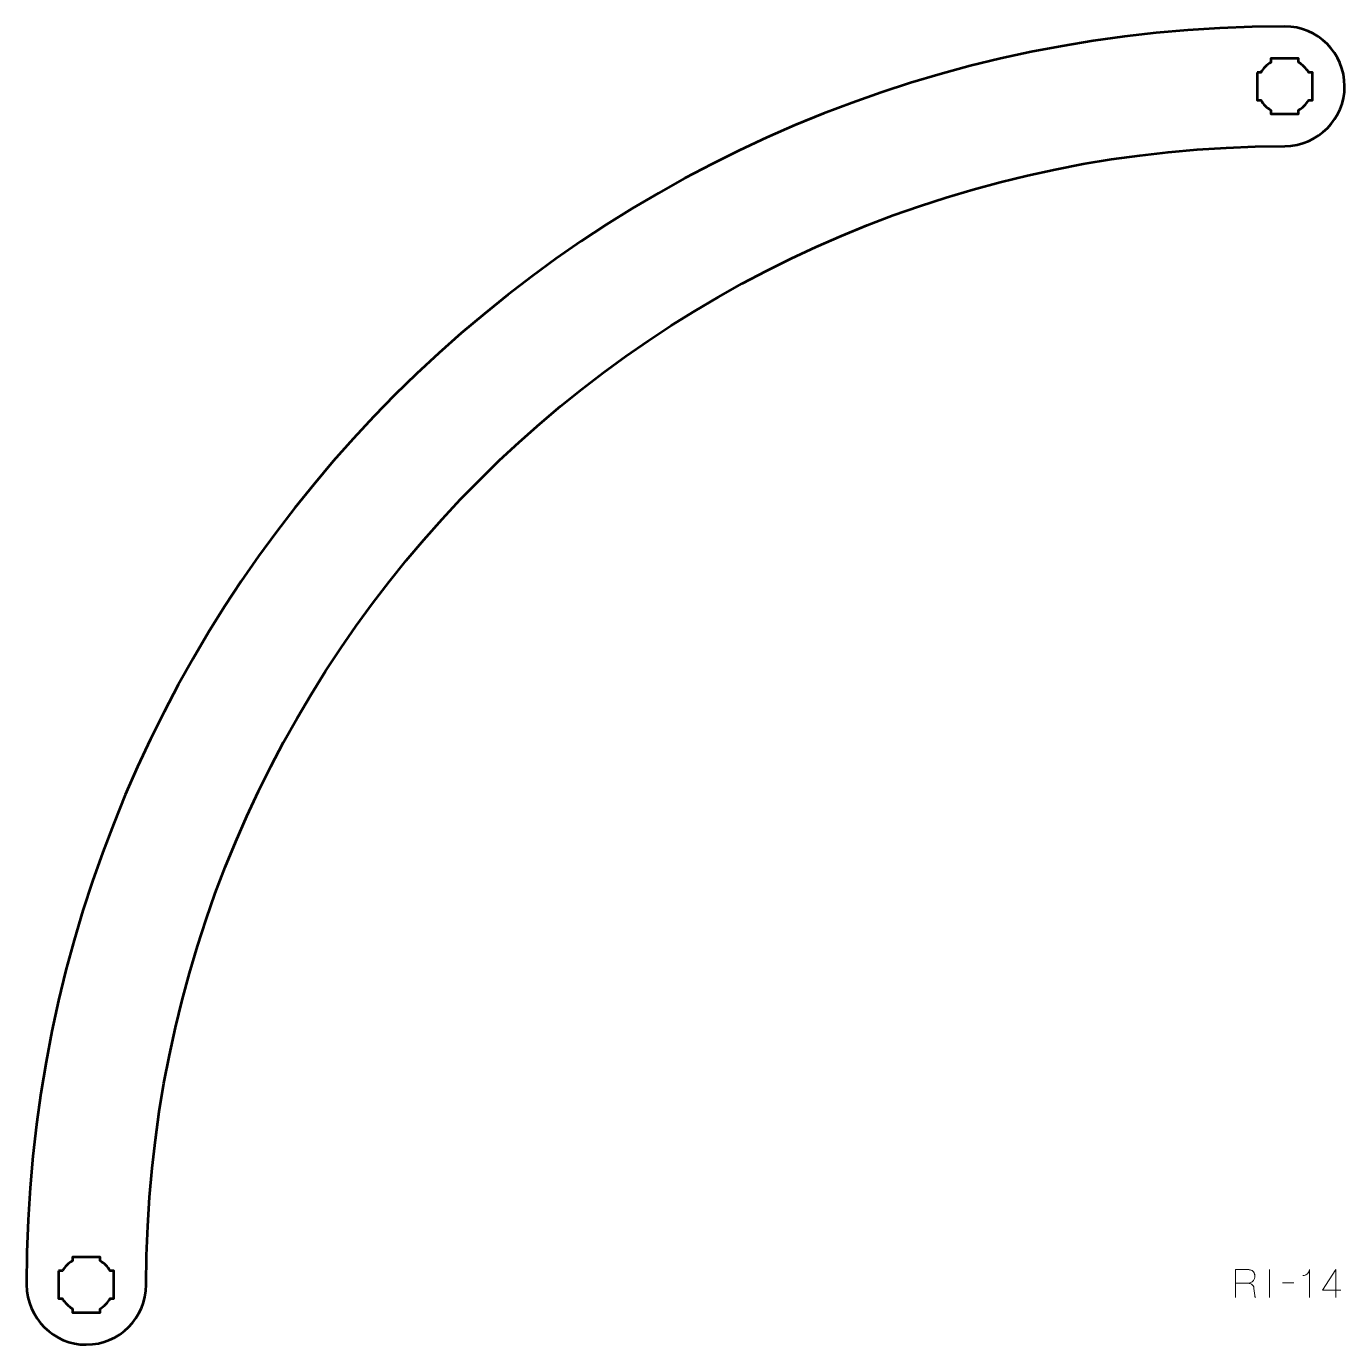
# Model space of a CAD drawing. Header units: centimetres. Extents: x -24.1 to -9.9, y -15.5 to -1.2.
import ezdxf

# ---------------------------------------------------------------- set-up
doc = ezdxf.new("R2010")
doc.units = ezdxf.units.CM
doc.header["$MEASUREMENT"] = 0
doc.layers.add('Layer 1', color=7, linetype='Continuous')

msp = doc.modelspace()

# ---------------------------------------------------------------- linework, layer by layer
at = {"layer": 'Layer 1', "color": 250, "lineweight": 53}
for points, knots in [([(-22.84999, -14.85), (-22.85, -15.20883), (-23.14108, -15.49991), (-23.5, -15.49991), (-23.5, -15.49991), (-23.85318, -15.49991), (-24.14067, -15.21806), (-24.14988, -14.84991), (-24.14988, -14.84991), (-24.15, -7.3126), (-18.0374, -1.2), (-10.5, -1.20001), (-10.5, -1.20001), (-10.14117, -1.20002), (-9.85009, -1.4911), (-9.85009, -1.85002), (-9.85009, -1.85002), (-9.85009, -2.2032), (-10.13194, -2.49069), (-10.5001, -2.4999), (-10.5001, -2.4999), (-17.31955, -2.5), (-22.85, -8.03045), (-22.84999, -14.85)], [0, 0, 0, 0, 0.16666667, 0.16666667, 0.16666667, 0.16666667, 0.33333333, 0.33333333, 0.33333333, 0.33333333, 0.5, 0.5, 0.5, 0.5, 0.66666667, 0.66666667, 0.66666667, 0.66666667, 0.83333333, 0.83333333, 0.83333333, 0.83333333, 1, 1, 1, 1]), ([(-10.80003, -1.69996), (-10.80003, -1.69996), (-10.75983, -1.69996), (-10.75983, -1.69996), (-10.75983, -1.69996), (-10.7335, -1.65444), (-10.69554, -1.61651), (-10.65003, -1.59018), (-10.65003, -1.59018), (-10.65003, -1.59018), (-10.65003, -1.54996), (-10.65003, -1.54996), (-10.65003, -1.54996), (-10.65003, -1.54996), (-10.35003, -1.54996), (-10.35003, -1.54996), (-10.35003, -1.54996), (-10.35003, -1.54996), (-10.35003, -1.59015), (-10.35003, -1.59015), (-10.35003, -1.59015), (-10.3045, -1.61648), (-10.26651, -1.65443), (-10.24015, -1.69996), (-10.24015, -1.69996), (-10.24015, -1.69996), (-10.20003, -1.69996), (-10.20003, -1.69996), (-10.20003, -1.69996), (-10.20003, -1.69996), (-10.20003, -1.84538), (-10.20003, -1.84538), (-10.20003, -1.84538), (-10.20003, -1.84538), (-10.19997, -1.85003), (-10.19997, -1.85003), (-10.19997, -1.85003), (-10.19997, -1.85003), (-10.20003, -1.85467), (-10.20003, -1.85467), (-10.20003, -1.85467), (-10.20003, -1.85467), (-10.20003, -1.99996), (-10.20003, -1.99996), (-10.20003, -1.99996), (-10.20003, -1.99996), (-10.2401, -1.99996), (-10.2401, -1.99996), (-10.2401, -1.99996), (-10.26645, -2.04553), (-10.30445, -2.08354), (-10.35003, -2.1099), (-10.35003, -2.1099), (-10.35003, -2.1099), (-10.35003, -2.14996), (-10.35003, -2.14996), (-10.35003, -2.14996), (-10.35003, -2.14996), (-10.49331, -2.14996), (-10.49331, -2.14996), (-10.49331, -2.14996), (-10.49331, -2.14996), (-10.49998, -2.15004), (-10.49998, -2.15004), (-10.49998, -2.15004), (-10.49998, -2.15004), (-10.50666, -2.14996), (-10.50666, -2.14996), (-10.50666, -2.14996), (-10.50666, -2.14996), (-10.65003, -2.14996), (-10.65003, -2.14996), (-10.65003, -2.14996), (-10.65003, -2.14996), (-10.65003, -2.10986), (-10.65003, -2.10986), (-10.65003, -2.10986), (-10.69557, -2.0835), (-10.73355, -2.04551), (-10.75988, -1.99996), (-10.75988, -1.99996), (-10.75988, -1.99996), (-10.80003, -1.99996), (-10.80003, -1.99996), (-10.80003, -1.99996), (-10.80003, -1.99996), (-10.80003, -1.69996), (-10.80003, -1.69996)], [0, 0, 0, 0, 0.04545455, 0.04545455, 0.04545455, 0.04545455, 0.09090909, 0.09090909, 0.09090909, 0.09090909, 0.13636364, 0.13636364, 0.13636364, 0.13636364, 0.18181818, 0.18181818, 0.18181818, 0.18181818, 0.22727273, 0.22727273, 0.22727273, 0.22727273, 0.27272727, 0.27272727, 0.27272727, 0.27272727, 0.31818182, 0.31818182, 0.31818182, 0.31818182, 0.36363636, 0.36363636, 0.36363636, 0.36363636, 0.40909091, 0.40909091, 0.40909091, 0.40909091, 0.45454545, 0.45454545, 0.45454545, 0.45454545, 0.5, 0.5, 0.5, 0.5, 0.54545455, 0.54545455, 0.54545455, 0.54545455, 0.59090909, 0.59090909, 0.59090909, 0.59090909, 0.63636364, 0.63636364, 0.63636364, 0.63636364, 0.68181818, 0.68181818, 0.68181818, 0.68181818, 0.72727273, 0.72727273, 0.72727273, 0.72727273, 0.77272727, 0.77272727, 0.77272727, 0.77272727, 0.81818182, 0.81818182, 0.81818182, 0.81818182, 0.86363636, 0.86363636, 0.86363636, 0.86363636, 0.90909091, 0.90909091, 0.90909091, 0.90909091, 0.95454545, 0.95454545, 0.95454545, 0.95454545, 1, 1, 1, 1]), ([(-23.80003, -14.69996), (-23.80003, -14.69996), (-23.75983, -14.69996), (-23.75983, -14.69996), (-23.75983, -14.69996), (-23.7335, -14.65444), (-23.69554, -14.61651), (-23.65003, -14.59018), (-23.65003, -14.59018), (-23.65003, -14.59018), (-23.65003, -14.54996), (-23.65003, -14.54996), (-23.65003, -14.54996), (-23.65003, -14.54996), (-23.35003, -14.54996), (-23.35003, -14.54996), (-23.35003, -14.54996), (-23.35003, -14.54996), (-23.35003, -14.59015), (-23.35003, -14.59015), (-23.35003, -14.59015), (-23.3045, -14.61648), (-23.26651, -14.65443), (-23.24015, -14.69996), (-23.24015, -14.69996), (-23.24015, -14.69996), (-23.20003, -14.69996), (-23.20003, -14.69996), (-23.20003, -14.69996), (-23.20003, -14.69996), (-23.20003, -14.84538), (-23.20003, -14.84538), (-23.20003, -14.84538), (-23.20003, -14.84538), (-23.19997, -14.85003), (-23.19997, -14.85003), (-23.19997, -14.85003), (-23.19997, -14.85003), (-23.20003, -14.85467), (-23.20003, -14.85467), (-23.20003, -14.85467), (-23.20003, -14.85467), (-23.20003, -14.99996), (-23.20003, -14.99996), (-23.20003, -14.99996), (-23.20003, -14.99996), (-23.2401, -14.99996), (-23.2401, -14.99996), (-23.2401, -14.99996), (-23.26645, -15.04553), (-23.30445, -15.08354), (-23.35003, -15.1099), (-23.35003, -15.1099), (-23.35003, -15.1099), (-23.35003, -15.14996), (-23.35003, -15.14996), (-23.35003, -15.14996), (-23.35003, -15.14996), (-23.49331, -15.14996), (-23.49331, -15.14996), (-23.49331, -15.14996), (-23.49331, -15.14996), (-23.49998, -15.15004), (-23.49998, -15.15004), (-23.49998, -15.15004), (-23.49998, -15.15004), (-23.50666, -15.14996), (-23.50666, -15.14996), (-23.50666, -15.14996), (-23.50666, -15.14996), (-23.65003, -15.14996), (-23.65003, -15.14996), (-23.65003, -15.14996), (-23.65003, -15.14996), (-23.65003, -15.10986), (-23.65003, -15.10986), (-23.65003, -15.10986), (-23.69557, -15.0835), (-23.73355, -15.04551), (-23.75988, -14.99996), (-23.75988, -14.99996), (-23.75988, -14.99996), (-23.80003, -14.99996), (-23.80003, -14.99996), (-23.80003, -14.99996), (-23.80003, -14.99996), (-23.80003, -14.69996), (-23.80003, -14.69996)], [0, 0, 0, 0, 0.04545455, 0.04545455, 0.04545455, 0.04545455, 0.09090909, 0.09090909, 0.09090909, 0.09090909, 0.13636364, 0.13636364, 0.13636364, 0.13636364, 0.18181818, 0.18181818, 0.18181818, 0.18181818, 0.22727273, 0.22727273, 0.22727273, 0.22727273, 0.27272727, 0.27272727, 0.27272727, 0.27272727, 0.31818182, 0.31818182, 0.31818182, 0.31818182, 0.36363636, 0.36363636, 0.36363636, 0.36363636, 0.40909091, 0.40909091, 0.40909091, 0.40909091, 0.45454545, 0.45454545, 0.45454545, 0.45454545, 0.5, 0.5, 0.5, 0.5, 0.54545455, 0.54545455, 0.54545455, 0.54545455, 0.59090909, 0.59090909, 0.59090909, 0.59090909, 0.63636364, 0.63636364, 0.63636364, 0.63636364, 0.68181818, 0.68181818, 0.68181818, 0.68181818, 0.72727273, 0.72727273, 0.72727273, 0.72727273, 0.77272727, 0.77272727, 0.77272727, 0.77272727, 0.81818182, 0.81818182, 0.81818182, 0.81818182, 0.86363636, 0.86363636, 0.86363636, 0.86363636, 0.90909091, 0.90909091, 0.90909091, 0.90909091, 0.95454545, 0.95454545, 0.95454545, 0.95454545, 1, 1, 1, 1])]:
    msp.add_open_spline(points, degree=3, knots=knots, dxfattribs=at)
at = {"layer": 'Layer 1', "color": 30, "lineweight": 9}
for points, knots in [([(-11.03253, -14.99015), (-11.03253, -14.99015), (-11.03253, -14.68493), (-11.03253, -14.68493), (-11.03253, -14.68493), (-11.03253, -14.68493), (-10.92119, -14.68493), (-10.92119, -14.68493), (-10.92119, -14.68493), (-10.90567, -14.68493), (-10.89241, -14.68599), (-10.88147, -14.68803), (-10.88147, -14.68803), (-10.87047, -14.69008), (-10.86136, -14.69304), (-10.85417, -14.69692), (-10.85417, -14.69692), (-10.84697, -14.7008), (-10.84133, -14.70553), (-10.83716, -14.7111), (-10.83716, -14.7111), (-10.83293, -14.71661), (-10.82997, -14.72289), (-10.82806, -14.72987), (-10.82806, -14.72987), (-10.82616, -14.73686), (-10.82503, -14.74441), (-10.82468, -14.75266), (-10.82468, -14.75266), (-10.82418, -14.76303), (-10.82531, -14.77305), (-10.82799, -14.78272), (-10.82799, -14.78272), (-10.83074, -14.79245), (-10.83547, -14.80113), (-10.84217, -14.80889), (-10.84217, -14.80889), (-10.84895, -14.81666), (-10.85805, -14.82279), (-10.86962, -14.82738), (-10.86962, -14.82738), (-10.88119, -14.8319), (-10.89551, -14.83429), (-10.91273, -14.83436), (-10.91273, -14.83436), (-10.91273, -14.83436), (-11.03253, -14.83436), (-11.03253, -14.83436), (-11.03253, -14.83436), (-11.03253, -14.83436), (-10.91273, -14.83436), (-10.91273, -14.83436), (-10.91273, -14.83436), (-10.89587, -14.83429), (-10.88168, -14.8319), (-10.87018, -14.82738), (-10.87018, -14.82738), (-10.85868, -14.82279), (-10.84951, -14.81666), (-10.84267, -14.80889), (-10.84267, -14.80889), (-10.83582, -14.80113), (-10.83103, -14.79245), (-10.8282, -14.78272), (-10.8282, -14.78272), (-10.82538, -14.77305), (-10.82418, -14.76303), (-10.82468, -14.75266), (-10.82468, -14.75266), (-10.8251, -14.74236), (-10.82686, -14.73305), (-10.82997, -14.72472), (-10.82997, -14.72472), (-10.833, -14.71647), (-10.83808, -14.70934), (-10.84514, -14.70341), (-10.84514, -14.70341), (-10.85219, -14.69749), (-10.86193, -14.6929), (-10.87428, -14.68973), (-10.87428, -14.68973), (-10.88662, -14.68655), (-10.90229, -14.68493), (-10.92119, -14.68493), (-10.92119, -14.68493), (-10.92119, -14.68493), (-11.03253, -14.68493), (-11.03253, -14.68493), (-11.03253, -14.68493), (-11.03253, -14.68493), (-11.03253, -14.99015), (-11.03253, -14.99015)], [0, 0, 0, 0, 0.04347826, 0.04347826, 0.04347826, 0.04347826, 0.08695652, 0.08695652, 0.08695652, 0.08695652, 0.13043478, 0.13043478, 0.13043478, 0.13043478, 0.17391304, 0.17391304, 0.17391304, 0.17391304, 0.2173913, 0.2173913, 0.2173913, 0.2173913, 0.26086957, 0.26086957, 0.26086957, 0.26086957, 0.30434783, 0.30434783, 0.30434783, 0.30434783, 0.34782609, 0.34782609, 0.34782609, 0.34782609, 0.39130435, 0.39130435, 0.39130435, 0.39130435, 0.43478261, 0.43478261, 0.43478261, 0.43478261, 0.47826087, 0.47826087, 0.47826087, 0.47826087, 0.52173913, 0.52173913, 0.52173913, 0.52173913, 0.56521739, 0.56521739, 0.56521739, 0.56521739, 0.60869565, 0.60869565, 0.60869565, 0.60869565, 0.65217391, 0.65217391, 0.65217391, 0.65217391, 0.69565217, 0.69565217, 0.69565217, 0.69565217, 0.73913043, 0.73913043, 0.73913043, 0.73913043, 0.7826087, 0.7826087, 0.7826087, 0.7826087, 0.82608696, 0.82608696, 0.82608696, 0.82608696, 0.86956522, 0.86956522, 0.86956522, 0.86956522, 0.91304348, 0.91304348, 0.91304348, 0.91304348, 0.95652174, 0.95652174, 0.95652174, 0.95652174, 1, 1, 1, 1]), ([(-10.6655, -14.99015), (-10.6655, -14.99015), (-10.6655, -14.68493), (-10.6655, -14.68493), (-10.6655, -14.68493), (-10.6655, -14.68493), (-10.6655, -14.99015), (-10.6655, -14.99015)], [0, 0, 0, 0, 0.5, 0.5, 0.5, 0.5, 1, 1, 1, 1]), ([(-10.23243, -14.99015), (-10.23243, -14.99015), (-10.23243, -14.68493), (-10.23243, -14.68493), (-10.23243, -14.68493), (-10.2325, -14.6953), (-10.23434, -14.70419), (-10.23787, -14.7116), (-10.23787, -14.7116), (-10.24132, -14.71908), (-10.24591, -14.72522), (-10.25155, -14.73015), (-10.25155, -14.73015), (-10.2572, -14.73509), (-10.26327, -14.73904), (-10.26976, -14.74201), (-10.26976, -14.74201), (-10.27625, -14.7449), (-10.28253, -14.74709), (-10.2886, -14.74843), (-10.2886, -14.74843), (-10.29473, -14.74984), (-10.29996, -14.75069), (-10.3044, -14.75097), (-10.3044, -14.75097), (-10.29996, -14.75069), (-10.29473, -14.74984), (-10.2886, -14.74843), (-10.2886, -14.74843), (-10.28253, -14.74709), (-10.27625, -14.7449), (-10.26976, -14.74201), (-10.26976, -14.74201), (-10.26327, -14.73904), (-10.2572, -14.73509), (-10.25155, -14.73015), (-10.25155, -14.73015), (-10.24591, -14.72522), (-10.24132, -14.71908), (-10.23787, -14.7116), (-10.23787, -14.7116), (-10.23434, -14.70419), (-10.2325, -14.6953), (-10.23243, -14.68493), (-10.23243, -14.68493), (-10.23243, -14.68493), (-10.23243, -14.99015), (-10.23243, -14.99015)], [0, 0, 0, 0, 0.08333333, 0.08333333, 0.08333333, 0.08333333, 0.16666667, 0.16666667, 0.16666667, 0.16666667, 0.25, 0.25, 0.25, 0.25, 0.33333333, 0.33333333, 0.33333333, 0.33333333, 0.41666667, 0.41666667, 0.41666667, 0.41666667, 0.5, 0.5, 0.5, 0.5, 0.58333333, 0.58333333, 0.58333333, 0.58333333, 0.66666667, 0.66666667, 0.66666667, 0.66666667, 0.75, 0.75, 0.75, 0.75, 0.83333333, 0.83333333, 0.83333333, 0.83333333, 0.91666667, 0.91666667, 0.91666667, 0.91666667, 1, 1, 1, 1]), ([(-9.94627, -14.99015), (-9.94627, -14.99015), (-9.94627, -14.68493), (-9.94627, -14.68493), (-9.94627, -14.68493), (-9.94627, -14.68493), (-10.0902, -14.90887), (-10.0902, -14.90887), (-10.0902, -14.90887), (-10.0902, -14.90887), (-9.89208, -14.90887), (-9.89208, -14.90887), (-9.89208, -14.90887), (-9.89208, -14.90887), (-10.0902, -14.90887), (-10.0902, -14.90887), (-10.0902, -14.90887), (-10.0902, -14.90887), (-9.94627, -14.68493), (-9.94627, -14.68493), (-9.94627, -14.68493), (-9.94627, -14.68493), (-9.94627, -14.99015), (-9.94627, -14.99015)], [0, 0, 0, 0, 0.16666667, 0.16666667, 0.16666667, 0.16666667, 0.33333333, 0.33333333, 0.33333333, 0.33333333, 0.5, 0.5, 0.5, 0.5, 0.66666667, 0.66666667, 0.66666667, 0.66666667, 0.83333333, 0.83333333, 0.83333333, 0.83333333, 1, 1, 1, 1]), ([(-10.81536, -14.99015), (-10.81818, -14.9881), (-10.8203, -14.98563), (-10.82185, -14.98274), (-10.82185, -14.98274), (-10.82341, -14.97985), (-10.82446, -14.97696), (-10.8251, -14.97413), (-10.8251, -14.97413), (-10.82566, -14.97138), (-10.82595, -14.96905), (-10.82595, -14.96729), (-10.82595, -14.96729), (-10.82595, -14.96729), (-10.83357, -14.89024), (-10.83357, -14.89024), (-10.83357, -14.89024), (-10.83441, -14.87917), (-10.83766, -14.86943), (-10.84323, -14.8611), (-10.84323, -14.8611), (-10.84888, -14.85271), (-10.85692, -14.84622), (-10.8675, -14.84149), (-10.8675, -14.84149), (-10.87802, -14.83683), (-10.89114, -14.83444), (-10.9068, -14.83436), (-10.9068, -14.83436), (-10.89114, -14.83444), (-10.87802, -14.83683), (-10.8675, -14.84149), (-10.8675, -14.84149), (-10.85692, -14.84622), (-10.84888, -14.85271), (-10.84323, -14.8611), (-10.84323, -14.8611), (-10.83766, -14.86943), (-10.83441, -14.87917), (-10.83357, -14.89024), (-10.83357, -14.89024), (-10.83357, -14.89024), (-10.82595, -14.96729), (-10.82595, -14.96729), (-10.82595, -14.96729), (-10.82595, -14.96905), (-10.82566, -14.97138), (-10.8251, -14.97413), (-10.8251, -14.97413), (-10.82446, -14.97696), (-10.82341, -14.97985), (-10.82185, -14.98274), (-10.82185, -14.98274), (-10.8203, -14.98563), (-10.81818, -14.9881), (-10.81536, -14.99015)], [0, 0, 0, 0, 0.07142857, 0.07142857, 0.07142857, 0.07142857, 0.14285714, 0.14285714, 0.14285714, 0.14285714, 0.21428571, 0.21428571, 0.21428571, 0.21428571, 0.28571429, 0.28571429, 0.28571429, 0.28571429, 0.35714286, 0.35714286, 0.35714286, 0.35714286, 0.42857143, 0.42857143, 0.42857143, 0.42857143, 0.5, 0.5, 0.5, 0.5, 0.57142857, 0.57142857, 0.57142857, 0.57142857, 0.64285714, 0.64285714, 0.64285714, 0.64285714, 0.71428571, 0.71428571, 0.71428571, 0.71428571, 0.78571429, 0.78571429, 0.78571429, 0.78571429, 0.85714286, 0.85714286, 0.85714286, 0.85714286, 0.92857143, 0.92857143, 0.92857143, 0.92857143, 1, 1, 1, 1]), ([(-10.52453, -14.83055), (-10.52453, -14.83055), (-10.40134, -14.83055), (-10.40134, -14.83055), (-10.40134, -14.83055), (-10.40134, -14.83055), (-10.52453, -14.83055), (-10.52453, -14.83055)], [0, 0, 0, 0, 0.5, 0.5, 0.5, 0.5, 1, 1, 1, 1])]:
    msp.add_open_spline(points, degree=3, knots=knots, dxfattribs=at)

doc.saveas('drawing.dxf')
